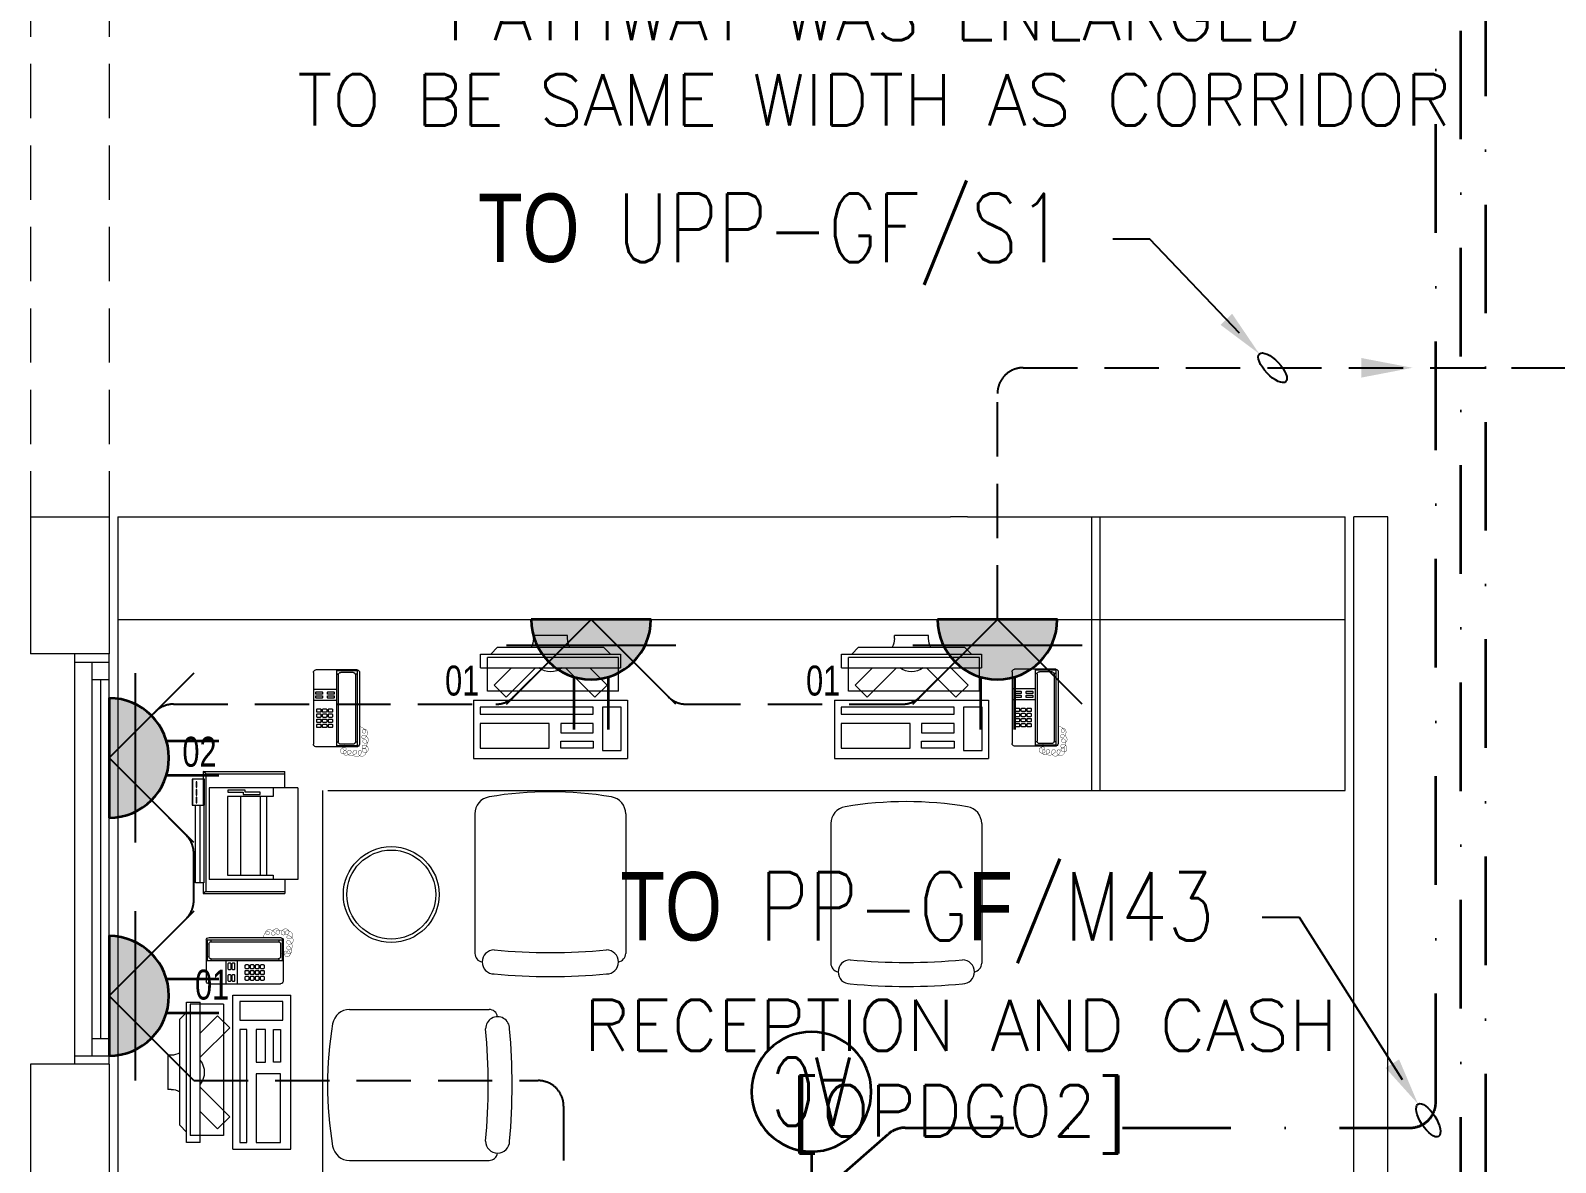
# Model space of a CAD drawing. Header units: inches. Extents: x -12418 to 57169, y -29325 to 19878.
# Drawn here: x 5228 to 9688, y -4634 to -1326 of the extents above; entities that cross this region are included whole.
import ezdxf
from ezdxf import colors
from ezdxf.entities.mleader import LeaderData, LeaderLine
from ezdxf.enums import TextEntityAlignment as Align
from ezdxf.math import Vec2, Vec3

# ---------------------------------------------------------------- set-up
doc = ezdxf.new("R2010")
doc.units = ezdxf.units.IN
doc.header["$LTSCALE"] = 25
doc.header["$MEASUREMENT"] = 0
for name, pattern in [('00-Ground Floor$0$HIDDEN', [9.525, 6.35, -3.175]), ('DASHDOT', [25.4, 12.7, -6.35, 0, -6.35]), ('HIDDEN', [9.525, 6.35, -3.175])]:
    doc.linetypes.add(name, pattern=pattern)
doc.layers.get('0').update_dxf_attribs({"color": 8})
doc.layers.get('Defpoints').update_dxf_attribs({"color": 8})
for name, color, linetype, lineweight in [('00-Ground Floor$0$72_EGR_BASE_TEXT', 252, 'Continuous', 5), ('00-Ground Floor$0$72_EGR_EQP_TAG', 142, 'Continuous', 5), ('00-Ground Floor$0$Aluminum', 251, 'Continuous', 5), ('00-Ground Floor$0$LOADING', 253, 'Continuous', 5), ('00-Ground Floor$0$Proj', 251, 'Continuous', 5), ('00-Ground Floor$0$Walls', 251, 'Continuous', 5), ('E-LITE-CIRC @ 100', 6, 'Continuous', 25), ('E-LITE-CLNG-CNDT', 6, 'DASHDOT', 35), ('E-LITE-EXIT-NUMB', 6, 'Continuous', 25), ('E-POWR-CIRC-NUMB', 6, 'Continuous', 25), ('E-POWR-CLNG-CNDT', 6, 'DASHDOT', 35), ('E-POWR-FLOR-CNDT', 6, 'HIDDEN', 25), ('E-POWR-FLOR-CNDT @ 100', 6, 'HIDDEN', 25), ('E-POWR-WALL @ 100', 4, 'Continuous', 35)]:
    doc.layers.add(name, color=color, linetype=linetype, lineweight=lineweight)
doc.layers.add('E-POWR-IDEN', color=101, linetype='Continuous')
doc.styles.add('00-Ground Floor$0$SIMPLEX', font='SIMPLEX.shx', dxfattribs={"height": 150})
doc.styles.add('00-Ground Floor$0$X3G_ENTITY_257CFD', font='swisscl.ttf', dxfattribs={"height": 200})
doc.styles.add('DC_Simplex', font='SIMPLEX.shx', dxfattribs={"width": 0.7})

# ---------------------------------------------------------------- blocks, each defined once
blk = doc.blocks.new('00-Ground Floor$0$GF21021-P')
for p, q in [((-0.2207, 0.4756), (-0.2207, 0.0675)), ((0.2205, 0.4756), (0.2205, 0.0675))]:
    blk.add_line(p, q)
for centre, radius, start, end in [((-0.0001, -0.5295), 1.0695, 80.3671, 99.6329), ((-0.1707, 0.4756), 0.05, 99.6329, 180), ((0.1705, 0.4756), 0.05, 0, 80.3671), ((-0.1957, 0.0675), 0.025, 180, 261.4721), ((-0.1643, 0.0425), 0.0351, 90, 270), ((0, 1.8467), 1.7767, 264.6946, 275.3053), ((0.1641, 0.0425), 0.0351, 270, 90), ((0.1955, 0.0675), 0.025, 278.5279, 0), ((0, 1.8314), 1.8314, 264.8532, 275.147)]:
    blk.add_arc(centre, radius, start, end)
blk = doc.blocks.new('00-Ground Floor$0$DM20079-P')
at = {"color": 0}
for p, q in [((-0.0616, 0.225), (0.0594, 0.225)), ((-0.0616, 0.225), (-0.0616, 0)), ((-0.0016, 0.225), (-0.0016, 0)), ((-0.0686, 0.217), (-0.0686, 0.008)), ((-0.0616, 0.222), (-0.0016, 0.222)), ((-0.0616, 0.212), (-0.0565, 0.212)), ((-0.0566, 0.2105), (-0.0566, 0.0145)), ((-0.0496, 0.2175), (-0.0136, 0.2175)), ((-0.0068, 0.212), (-0.0016, 0.212)), ((-0.0066, 0.2105), (-0.0066, 0.0145)), ((0.0664, 0.217), (0.0664, 0.008)), ((-0.0016, 0.1675), (0.0664, 0.1675)), ((-0.0016, 0.135), (0.0664, 0.135)), ((-0.0616, 0.013), (-0.0565, 0.013)), ((-0.0616, 0.003), (-0.0016, 0.003)), ((-0.0594, 0), (0.0594, 0)), ((-0.0496, 0.0075), (-0.0136, 0.0075)), ((-0.0068, 0.013), (-0.0016, 0.013))]:
    blk.add_line(p, q, dxfattribs=at)
for points in [[(0.0074, 0.1605, 0.414214), (0.0054, 0.1585), (0.0054, 0.1555, 0.414214), (0.0074, 0.1535), (0.0234, 0.1535, 0.414214), (0.0254, 0.1555), (0.0254, 0.1585, 0.414214), (0.0234, 0.1605)], [(0.0234, 0.142, 0.414214), (0.0254, 0.144), (0.0254, 0.147, 0.414214), (0.0234, 0.149), (0.0074, 0.149, 0.414214), (0.0054, 0.147), (0.0054, 0.144, 0.414214), (0.0074, 0.142)], [(0.0574, 0.1535, 0.414214), (0.0594, 0.1555), (0.0594, 0.1585, 0.414214), (0.0574, 0.1605), (0.0414, 0.1605, 0.414214), (0.0394, 0.1585), (0.0394, 0.1555, 0.414214), (0.0414, 0.1535)], [(0.0574, 0.142, 0.414214), (0.0594, 0.144), (0.0594, 0.147, 0.414214), (0.0574, 0.149), (0.0414, 0.149, 0.414214), (0.0394, 0.147), (0.0394, 0.144, 0.414214), (0.0414, 0.142)], [(0.0104, 0.103, 0.414214), (0.0124, 0.101), (0.0204, 0.101, 0.414214), (0.0224, 0.103), (0.0224, 0.109, 0.414214), (0.0204, 0.111), (0.0124, 0.111, 0.414214), (0.0104, 0.109)], [(0.0104, 0.088, 0.414214), (0.0124, 0.086), (0.0204, 0.086, 0.414214), (0.0224, 0.088), (0.0224, 0.094, 0.414214), (0.0204, 0.096), (0.0124, 0.096, 0.414214), (0.0104, 0.094)], [(0.0274, 0.103, 0.414214), (0.0294, 0.101), (0.0374, 0.101, 0.414214), (0.0394, 0.103), (0.0394, 0.109, 0.414214), (0.0374, 0.111), (0.0294, 0.111, 0.414214), (0.0274, 0.109)], [(0.0274, 0.088, 0.414214), (0.0294, 0.086), (0.0374, 0.086, 0.414214), (0.0394, 0.088), (0.0394, 0.094, 0.414214), (0.0374, 0.096), (0.0294, 0.096, 0.414214), (0.0274, 0.094)], [(0.0444, 0.103, 0.414214), (0.0464, 0.101), (0.0544, 0.101, 0.414214), (0.0564, 0.103), (0.0564, 0.109, 0.414214), (0.0544, 0.111), (0.0464, 0.111, 0.414214), (0.0444, 0.109)], [(0.0444, 0.088, 0.414214), (0.0464, 0.086), (0.0544, 0.086, 0.414214), (0.0564, 0.088), (0.0564, 0.094, 0.414214), (0.0544, 0.096), (0.0464, 0.096, 0.414214), (0.0444, 0.094)], [(0.0104, 0.073, 0.414214), (0.0124, 0.071), (0.0204, 0.071, 0.414214), (0.0224, 0.073), (0.0224, 0.079, 0.414214), (0.0204, 0.081), (0.0124, 0.081, 0.414214), (0.0104, 0.079)], [(0.0104, 0.058, 0.414214), (0.0124, 0.056), (0.0204, 0.056, 0.414214), (0.0224, 0.058), (0.0224, 0.064, 0.414214), (0.0204, 0.066), (0.0124, 0.066, 0.414214), (0.0104, 0.064)], [(0.0274, 0.073, 0.414214), (0.0294, 0.071), (0.0374, 0.071, 0.414214), (0.0394, 0.073), (0.0394, 0.079, 0.414214), (0.0374, 0.081), (0.0294, 0.081, 0.414214), (0.0274, 0.079)], [(0.0274, 0.058, 0.414214), (0.0294, 0.056), (0.0374, 0.056, 0.414214), (0.0394, 0.058), (0.0394, 0.064, 0.414214), (0.0374, 0.066), (0.0294, 0.066, 0.414214), (0.0274, 0.064)], [(0.0444, 0.073, 0.414214), (0.0464, 0.071), (0.0544, 0.071, 0.414214), (0.0564, 0.073), (0.0564, 0.079, 0.414214), (0.0544, 0.081), (0.0464, 0.081, 0.414214), (0.0444, 0.079)], [(0.0444, 0.058, 0.414214), (0.0464, 0.056), (0.0544, 0.056, 0.414214), (0.0564, 0.058), (0.0564, 0.064, 0.414214), (0.0544, 0.066), (0.0464, 0.066, 0.414214), (0.0444, 0.064)]]:
    blk.add_lwpolyline(points, format="xyb", close=True, dxfattribs=at)
at = {"color": 0, "const_width": 0.001}
blk.add_lwpolyline([(-0.0686, 0.059, 0.184574), (-0.0861, 0.0478, 1.44364), (-0.0769, 0.0452, 0.837915), (-0.0907, 0.0465, 0.30536), (-0.0835, 0.0248, 1.584726), (-0.0815, 0.034, 0.253153), (-0.094, 0.0228, 0.874198), (-0.0776, 0.0142, 0.915253), (-0.0897, 0.0168, 0.223821), (-0.0874, -0.0011, 1.703343), (-0.0796, 0.005, 0.588962), (-0.0934, -0.0114, 0.717795), (-0.0769, -0.0108, 0.983104), (-0.0875, -0.0075, 0.326362), (-0.0815, -0.0259, 0.758716), (-0.0657, -0.0134, 0.906186), (-0.0743, -0.016, 0.189488), (-0.067, -0.0272, 0.7948), (-0.0506, -0.0127, 1.223996), (-0.0585, -0.0193, 0.072149), (-0.0473, -0.0259, 0.645886), (-0.0341, -0.0134, 1.366917), (-0.042, -0.0193, 0.078415), (-0.0315, -0.0246, 0.723006), (-0.0229, -0.0127, 1.105484), (-0.0289, -0.018, 0.327892), (-0.017, -0.0193, 0.446638), (-0.0144, -0.0068, 0.327263), (-0.0269, -0.0029, 1.240441), (-0.0229, -0.0094, 0.611307), (-0.0278, 0.0075)], format="xyb", dxfattribs=at)
at = {"color": 0}
for centre, radius, start, end in [((-0.0605, 0.217), 0.00813, 97.9633, 179.6649), ((0.0582, 0.217), 0.00813, 0.3351, 82.0367), ((-0.0496, 0.2105), 0.007, 90, 180), ((-0.0136, 0.2105), 0.007, 0, 90), ((-0.0605, 0.008), 0.00813, 180.3351, 277.9633), ((-0.0496, 0.0145), 0.007, 180, 270), ((-0.0136, 0.0145), 0.007, 270, 0), ((0.0582, 0.008), 0.00813, 277.9633, 359.6649)]:
    blk.add_arc(centre, radius, start, end, dxfattribs=at)
blk = doc.blocks.new('00-Ground Floor$0$ITCWLS1-P')
at = {"layer": '00-Ground Floor$0$LOADING'}
for p, q in [((-0.17, 0.45), (-0.17, 0)), ((-0.17, 0.45), (0, 0.45)), ((0, 0.45), (0, 0)), ((-0.2651, 0.43, 0), (-0.3051, 0.43, 0)), ((-0.3051, 0.43, 0), (-0.3051, 0.02, 0)), ((-0.197, 0.4094), (-0.295, 0.4094)), ((-0.295, 0.0264), (-0.295, 0.4094)), ((-0.2651, 0.43, 0), (-0.2651, 0.02, 0)), ((-0.197, 0.0264), (-0.197, 0.4094)), ((-0.1496, 0.4305), (-0.1291, 0.4305)), ((-0.1291, 0.4305), (-0.1291, 0.4089)), ((-0.3251, 0.38, 0), (-0.3051, 0.4, 0)), ((-0.3251, 0.38, 0), (-0.3251, 0.07, 0)), ((-0.3503, 0.275), (-0.3596, 0.275)), ((-0.3596, 0.175), (-0.3596, 0.275)), ((-0.3503, 0.175), (-0.3596, 0.175)), ((-0.3251, 0.07, 0), (-0.3051, 0.05, 0)), ((-0.3051, 0.02, 0), (-0.2651, 0.02, 0)), ((-0.197, 0.0264), (-0.295, 0.0264)), ((-0.17, 0), (0, 0))]:
    blk.add_line(p, q, dxfattribs=at)
at = {"layer": '00-Ground Floor$0$LOADING', "extrusion": (2.48281e-10, 3.18408e-10, -1)}
for p, q in [((-0.2651, 0.3395), (-0.2144, 0.3902)), ((-0.1791, 0.3548), (-0.2144, 0.3902)), ((-0.2651, 0.2688), (-0.1791, 0.3548))]:
    blk.add_line(p, q, dxfattribs=at)
at = {"layer": '00-Ground Floor$0$LOADING', "extrusion": (2.48281e-10, -3.18408e-10, -1)}
for p, q in [((-0.2651, 0.1812), (-0.1791, 0.0952)), ((-0.2651, 0.1105), (-0.2144, 0.0598)), ((-0.1791, 0.0952), (-0.2144, 0.0598))]:
    blk.add_line(p, q, dxfattribs=at)
at = {"layer": '00-Ground Floor$0$LOADING'}
for points in [[(-0.1291, 0.4089), (-0.1291, 0.1), (-0.1496, 0.1), (-0.1496, 0.4305)], [(-0.1496, 0.1), (-0.1496, 0.1), (-0.1496, 0.1), (-0.1496, 0.1), (-0.1496, 0.1), (-0.1496, 0.1), (-0.1496, 0.1), (-0.1496, 0.1), (-0.1496, 0.1)], [(-0.1496, 0.1), (-0.1496, 0.1), (-0.1496, 0.1), (-0.1496, 0.1), (-0.1496, 0.1), (-0.1496, 0.1), (-0.1496, 0.1), (-0.1496, 0.1), (-0.1496, 0.1), (-0.1496, 0.1), (-0.1496, 0.1), (-0.1496, 0.1), (-0.1496, 0.1), (-0.1496, 0.1), (-0.1496, 0.1), (-0.1496, 0.1), (-0.1496, 0.1), (-0.1496, 0.1)], [(-0.1496, 0.1), (-0.1496, 0.1), (-0.1496, 0.1), (-0.1496, 0.1), (-0.1496, 0.1), (-0.1496, 0.1), (-0.1496, 0.1), (-0.1496, 0.1), (-0.1496, 0.1), (-0.1496, 0.1)], [(-0.1496, 0.1), (-0.1496, 0.1), (-0.1496, 0.1), (-0.1496, 0.1), (-0.1496, 0.1), (-0.1496, 0.1), (-0.1496, 0.1)], [(-0.1496, 0.1), (-0.1496, 0.1), (-0.1496, 0.1), (-0.1496, 0.1), (-0.1496, 0.1), (-0.1496, 0.1), (-0.1496, 0.1), (-0.1496, 0.1), (-0.1496, 0.1), (-0.1496, 0.1)], [(-0.1496, 0.1), (-0.1496, 0.1), (-0.1496, 0.1), (-0.1496, 0.1), (-0.1496, 0.1), (-0.1496, 0.1), (-0.1496, 0.1), (-0.1496, 0.1), (-0.1496, 0.1), (-0.1496, 0.1), (-0.1496, 0.1), (-0.1496, 0.1), (-0.1496, 0.1), (-0.1496, 0.1), (-0.1496, 0.1)], [(-0.1496, 0.1), (-0.1496, 0.1), (-0.1496, 0.1), (-0.1496, 0.1), (-0.1496, 0.1), (-0.1496, 0.1), (-0.1496, 0.1), (-0.1496, 0.1), (-0.1496, 0.1), (-0.1496, 0.1)], [(-0.1496, 0.1), (-0.1496, 0.1), (-0.1496, 0.1), (-0.1496, 0.1), (-0.1496, 0.1), (-0.1496, 0.1), (-0.1496, 0.1), (-0.1496, 0.1), (-0.1496, 0.1), (-0.1496, 0.1)], [(-0.1496, 0.1), (-0.1496, 0.1), (-0.1496, 0.1), (-0.1496, 0.1), (-0.1496, 0.1), (-0.1496, 0.1), (-0.1496, 0.1), (-0.1496, 0.1), (-0.1496, 0.1), (-0.1496, 0.1), (-0.1496, 0.1), (-0.1496, 0.1), (-0.1496, 0.1), (-0.1496, 0.1), (-0.1496, 0.1), (-0.1496, 0.1), (-0.1496, 0.1), (-0.1496, 0.1), (-0.1496, 0.1), (-0.1496, 0.1), (-0.1496, 0.1), (-0.1496, 0.1), (-0.1496, 0.1), (-0.1496, 0.1), (-0.1496, 0.1), (-0.1496, 0.1), (-0.1496, 0.1), (-0.1496, 0.1), (-0.1496, 0.1), (-0.1496, 0.1), (-0.1496, 0.1), (-0.1496, 0.1), (-0.1496, 0.1), (-0.1496, 0.1), (-0.1496, 0.1), (-0.1496, 0.1), (-0.1496, 0.1), (-0.1496, 0.1), (-0.1496, 0.1), (-0.1496, 0.1), (-0.1496, 0.1), (-0.1496, 0.1), (-0.1496, 0.1), (-0.1496, 0.1), (-0.1496, 0.1), (-0.1496, 0.1), (-0.1496, 0.1), (-0.1496, 0.1), (-0.1496, 0.1), (-0.1496, 0.1), (-0.1496, 0.1), (-0.1496, 0.1), (-0.1496, 0.1), (-0.1496, 0.1)], [(-0.1496, 0.1), (-0.1496, 0.1), (-0.1496, 0.1), (-0.1496, 0.1), (-0.1496, 0.1), (-0.1496, 0.1), (-0.1496, 0.1), (-0.1496, 0.1), (-0.1496, 0.1), (-0.1496, 0.1), (-0.1496, 0.1), (-0.1496, 0.1), (-0.1496, 0.1), (-0.1496, 0.1), (-0.1496, 0.1), (-0.1496, 0.1), (-0.1496, 0.1), (-0.1496, 0.1), (-0.1496, 0.1), (-0.1496, 0.1), (-0.1496, 0.1), (-0.1496, 0.1), (-0.1496, 0.1), (-0.1496, 0.1), (-0.1496, 0.1), (-0.1496, 0.1), (-0.1496, 0.1), (-0.1496, 0.1), (-0.1496, 0.1), (-0.1496, 0.1), (-0.1496, 0.1), (-0.1496, 0.1), (-0.1496, 0.1), (-0.1496, 0.1), (-0.1496, 0.1), (-0.1496, 0.1), (-0.1496, 0.1), (-0.1496, 0.1), (-0.1496, 0.1), (-0.1496, 0.1), (-0.1496, 0.1), (-0.1496, 0.1), (-0.1496, 0.1), (-0.1496, 0.1), (-0.1496, 0.1), (-0.1496, 0.1), (-0.1496, 0.1), (-0.1496, 0.1), (-0.1496, 0.1), (-0.1496, 0.1), (-0.1496, 0.1), (-0.1496, 0.1), (-0.1496, 0.1), (-0.1496, 0.1), (-0.1496, 0.1), (-0.1496, 0.1), (-0.1496, 0.1), (-0.1496, 0.1), (-0.1496, 0.1), (-0.1496, 0.1), (-0.1496, 0.1), (-0.1496, 0.1), (-0.1496, 0.1), (-0.1496, 0.1), (-0.1496, 0.1), (-0.1496, 0.1), (-0.1496, 0.1), (-0.1496, 0.1), (-0.1496, 0.1), (-0.1496, 0.1), (-0.1496, 0.1), (-0.1496, 0.1), (-0.1496, 0.1), (-0.1496, 0.1), (-0.1496, 0.1), (-0.1496, 0.1), (-0.1496, 0.1), (-0.1496, 0.1), (-0.1496, 0.1), (-0.1496, 0.1), (-0.1496, 0.1), (-0.1496, 0.1), (-0.1496, 0.1), (-0.1496, 0.1), (-0.1496, 0.1), (-0.1496, 0.1), (-0.1496, 0.1), (-0.1496, 0.1), (-0.1496, 0.1)], [(-0.1496, 0.1), (-0.1496, 0.1), (-0.1496, 0.1), (-0.1496, 0.1), (-0.1496, 0.1), (-0.1496, 0.1), (-0.1496, 0.1), (-0.1496, 0.1), (-0.1496, 0.1), (-0.1496, 0.1), (-0.1496, 0.1), (-0.1496, 0.1)], [(-0.1496, 0.1), (-0.1496, 0.1), (-0.1496, 0.1), (-0.1496, 0.1), (-0.1496, 0.1), (-0.1496, 0.1), (-0.1496, 0.1)], [(-0.1496, 0.1), (-0.1496, 0.1), (-0.1496, 0.1), (-0.1496, 0.1), (-0.1496, 0.1), (-0.1496, 0.1), (-0.1496, 0.1), (-0.1496, 0.1), (-0.1496, 0.1), (-0.1496, 0.1), (-0.1496, 0.1), (-0.1496, 0.1), (-0.1496, 0.1), (-0.1496, 0.1), (-0.1496, 0.1), (-0.1496, 0.1), (-0.1496, 0.1)], [(-0.1496, 0.1), (-0.1496, 0.1), (-0.1496, 0.1), (-0.1496, 0.1), (-0.1496, 0.1), (-0.1496, 0.1), (-0.1496, 0.1), (-0.1496, 0.1), (-0.1496, 0.1), (-0.1496, 0.1), (-0.1496, 0.1), (-0.1496, 0.1), (-0.1496, 0.1), (-0.1496, 0.1), (-0.1496, 0.1), (-0.1496, 0.1), (-0.1496, 0.1), (-0.1496, 0.1), (-0.1496, 0.1), (-0.1496, 0.1), (-0.1496, 0.1), (-0.1496, 0.1), (-0.1496, 0.1), (-0.1496, 0.1), (-0.1496, 0.1), (-0.1496, 0.1), (-0.1496, 0.1), (-0.1496, 0.1), (-0.1496, 0.1), (-0.1496, 0.1), (-0.1496, 0.1), (-0.1496, 0.1), (-0.1496, 0.1), (-0.1496, 0.1), (-0.1496, 0.1), (-0.1496, 0.1), (-0.1496, 0.1), (-0.1496, 0.1), (-0.1496, 0.1), (-0.1496, 0.1), (-0.1496, 0.1), (-0.1496, 0.1), (-0.1496, 0.1), (-0.1496, 0.1), (-0.1496, 0.1), (-0.1496, 0.1), (-0.1496, 0.1), (-0.1496, 0.1), (-0.1496, 0.1), (-0.1496, 0.1), (-0.1496, 0.1), (-0.1496, 0.1), (-0.1496, 0.1), (-0.1496, 0.1), (-0.1496, 0.1), (-0.1496, 0.1), (-0.1496, 0.1), (-0.1496, 0.1), (-0.1496, 0.1), (-0.1496, 0.1), (-0.1496, 0.1), (-0.1496, 0.1), (-0.1496, 0.1), (-0.1496, 0.1), (-0.1496, 0.1), (-0.1496, 0.1), (-0.1496, 0.1), (-0.1496, 0.1), (-0.1496, 0.1), (-0.1496, 0.1), (-0.1496, 0.1), (-0.1496, 0.1), (-0.1496, 0.1), (-0.1496, 0.1), (-0.1496, 0.1), (-0.1496, 0.1), (-0.1496, 0.1), (-0.1496, 0.1), (-0.1496, 0.1), (-0.1496, 0.1), (-0.1496, 0.1), (-0.1496, 0.1), (-0.1496, 0.1), (-0.1496, 0.1), (-0.1496, 0.1), (-0.1496, 0.1), (-0.1496, 0.1), (-0.1496, 0.1), (-0.1496, 0.1), (-0.1496, 0.1), (-0.1496, 0.1), (-0.1496, 0.1), (-0.1496, 0.1), (-0.1496, 0.1), (-0.1496, 0.1), (-0.1496, 0.1), (-0.1496, 0.1), (-0.1496, 0.1), (-0.1496, 0.1), (-0.1496, 0.1), (-0.1496, 0.1), (-0.1496, 0.1), (-0.1496, 0.1), (-0.1496, 0.1), (-0.1496, 0.1), (-0.1496, 0.1), (-0.1496, 0.1), (-0.1496, 0.1), (-0.1496, 0.1), (-0.1496, 0.1), (-0.1496, 0.1)], [(-0.1496, 0.1), (-0.1496, 0.1), (-0.1496, 0.1), (-0.1496, 0.1), (-0.1496, 0.1), (-0.1496, 0.1), (-0.1496, 0.1), (-0.1496, 0.1)]]:
    blk.add_lwpolyline(points, dxfattribs=at)
for points in [[(-0.1019, 0.4305), (-0.0304, 0.4305), (-0.0304, 0.2294), (-0.1019, 0.2294)], [(-0.1019, 0.1954), (-0.0747, 0.1954), (-0.0747, 0.1), (-0.1019, 0.1)], [(-0.0304, 0.1954), (-0.0508, 0.1954), (-0.0508, 0.1), (-0.0304, 0.1)], [(-0.1496, 0.1), (-0.1496, 0.1), (-0.1496, 0.1), (-0.1496, 0.1), (-0.1496, 0.1), (-0.1496, 0.1), (-0.1496, 0.1), (-0.1496, 0.1), (-0.1496, 0.1), (-0.1496, 0.1), (-0.1496, 0.1), (-0.1496, 0.1), (-0.1496, 0.1), (-0.1496, 0.1), (-0.1496, 0.1), (-0.1496, 0.1), (-0.1496, 0.1), (-0.1496, 0.1), (-0.1496, 0.1), (-0.1496, 0.1), (-0.1496, 0.1), (-0.1496, 0.1), (-0.1496, 0.1), (-0.1496, 0.1), (-0.1496, 0.1), (-0.1496, 0.1), (-0.1496, 0.1), (-0.1496, 0.1), (-0.1496, 0.1), (-0.1496, 0.1), (-0.1496, 0.1), (-0.1496, 0.1), (-0.1496, 0.1), (-0.1496, 0.1), (-0.1496, 0.1), (-0.1496, 0.1), (-0.1496, 0.1), (-0.1496, 0.1), (-0.1496, 0.1), (-0.1496, 0.1), (-0.1496, 0.1), (-0.1496, 0.1), (-0.1496, 0.1), (-0.1496, 0.1), (-0.1496, 0.1), (-0.1496, 0.1), (-0.1496, 0.1), (-0.1496, 0.1), (-0.1496, 0.1), (-0.1496, 0.1), (-0.1496, 0.1), (-0.1496, 0.1), (-0.1496, 0.1), (-0.1496, 0.1), (-0.1496, 0.1), (-0.1496, 0.1), (-0.1496, 0.1), (-0.1496, 0.1), (-0.1496, 0.1), (-0.1496, 0.1), (-0.1496, 0.1), (-0.1496, 0.1), (-0.1496, 0.1), (-0.1496, 0.1), (-0.1496, 0.1), (-0.1496, 0.1), (-0.1496, 0.1), (-0.1496, 0.1), (-0.1496, 0.1), (-0.1496, 0.1), (-0.1496, 0.1), (-0.1496, 0.1), (-0.1496, 0.1), (-0.1496, 0.1), (-0.1496, 0.1), (-0.1496, 0.1), (-0.1496, 0.1), (-0.1496, 0.1), (-0.1496, 0.1), (-0.1496, 0.1), (-0.1496, 0.1), (-0.1496, 0.1), (-0.1496, 0.1), (-0.1496, 0.1), (-0.1496, 0.1), (-0.1496, 0.1), (-0.1496, 0.1), (-0.1496, 0.1), (-0.1496, 0.1), (-0.1496, 0.1), (-0.1496, 0.1), (-0.1496, 0.1), (-0.1496, 0.1), (-0.1496, 0.1), (-0.1496, 0.1), (-0.1496, 0.1), (-0.1496, 0.1), (-0.1496, 0.1), (-0.1496, 0.1), (-0.1496, 0.1), (-0.1496, 0.1), (-0.1496, 0.1), (-0.1496, 0.1), (-0.1496, 0.1), (-0.1496, 0.1), (-0.1496, 0.1), (-0.1496, 0.1), (-0.1496, 0.1), (-0.1496, 0.1), (-0.1496, 0.1), (-0.1496, 0.1), (-0.1496, 0.1), (-0.1496, 0.1), (-0.1496, 0.1), (-0.1496, 0.1), (-0.1496, 0.1), (-0.1496, 0.1), (-0.1496, 0.1), (-0.1496, 0.1), (-0.1496, 0.1), (-0.1496, 0.1), (-0.1496, 0.1), (-0.1496, 0.1), (-0.1496, 0.1), (-0.1496, 0.1), (-0.1496, 0.1), (-0.1496, 0.1), (-0.1496, 0.1), (-0.1496, 0.1), (-0.1496, 0.1), (-0.1496, 0.1), (-0.1496, 0.1), (-0.1496, 0.1), (-0.1496, 0.1), (-0.1496, 0.1), (-0.1496, 0.1), (-0.1496, 0.1), (-0.1496, 0.1), (-0.1496, 0.1), (-0.1496, 0.1), (-0.1496, 0.1), (-0.1496, 0.1), (-0.1496, 0.1), (-0.1496, 0.1), (-0.1496, 0.1), (-0.1496, 0.1), (-0.1496, 0.1), (-0.1496, 0.1), (-0.1496, 0.1), (-0.1496, 0.1), (-0.1496, 0.1), (-0.1496, 0.1), (-0.1496, 0.1), (-0.1496, 0.1), (-0.1496, 0.1), (-0.1496, 0.1), (-0.1496, 0.1), (-0.1496, 0.1), (-0.1496, 0.1), (-0.1496, 0.1), (-0.1496, 0.1), (-0.1496, 0.1), (-0.1496, 0.1), (-0.1496, 0.1), (-0.1496, 0.1), (-0.1496, 0.1), (-0.1496, 0.1), (-0.1496, 0.1), (-0.1496, 0.1), (-0.1496, 0.1), (-0.1496, 0.1), (-0.1496, 0.1), (-0.1496, 0.1), (-0.1496, 0.1), (-0.1496, 0.1), (-0.1496, 0.1), (-0.1496, 0.1), (-0.1496, 0.1), (-0.1496, 0.1), (-0.1496, 0.1), (-0.1496, 0.1), (-0.1496, 0.1), (-0.1496, 0.1), (-0.1496, 0.1), (-0.1496, 0.1), (-0.1496, 0.1), (-0.1496, 0.1), (-0.1496, 0.1), (-0.1496, 0.1), (-0.1496, 0.1), (-0.1496, 0.1), (-0.1496, 0.1), (-0.1496, 0.1), (-0.1496, 0.1), (-0.1496, 0.1), (-0.1496, 0.1), (-0.1496, 0.1), (-0.1496, 0.1), (-0.1496, 0.1), (-0.1496, 0.1), (-0.1496, 0.1), (-0.1496, 0.1), (-0.1496, 0.1), (-0.1496, 0.1), (-0.1496, 0.1), (-0.1496, 0.1), (-0.1496, 0.1), (-0.1496, 0.1), (-0.1496, 0.1), (-0.1496, 0.1), (-0.1496, 0.1), (-0.1496, 0.1), (-0.1496, 0.1), (-0.1496, 0.1), (-0.1496, 0.1), (-0.1496, 0.1), (-0.1496, 0.1), (-0.1496, 0.1), (-0.1496, 0.1), (-0.1496, 0.1), (-0.1496, 0.1), (-0.1496, 0.1), (-0.1496, 0.1), (-0.1496, 0.1), (-0.1496, 0.1), (-0.1496, 0.1), (-0.1496, 0.1), (-0.1496, 0.1), (-0.1496, 0.1), (-0.1496, 0.1), (-0.1496, 0.1), (-0.1496, 0.1), (-0.1496, 0.1), (-0.1496, 0.1), (-0.1496, 0.1), (-0.1496, 0.1), (-0.1496, 0.1), (-0.1496, 0.1), (-0.1496, 0.1), (-0.1496, 0.1), (-0.1496, 0.1), (-0.1496, 0.1), (-0.1496, 0.1), (-0.1496, 0.1), (-0.1496, 0.1), (-0.1496, 0.1), (-0.1496, 0.1), (-0.1496, 0.1), (-0.1496, 0.1), (-0.1496, 0.1), (-0.1496, 0.1), (-0.1496, 0.1), (-0.1496, 0.1), (-0.1496, 0.1), (-0.1496, 0.1), (-0.1496, 0.1), (-0.1496, 0.1), (-0.1496, 0.1), (-0.1496, 0.1), (-0.1496, 0.1), (-0.1496, 0.1), (-0.1496, 0.1), (-0.1496, 0.1), (-0.1496, 0.1), (-0.1496, 0.1), (-0.1496, 0.1), (-0.1496, 0.1), (-0.1496, 0.1), (-0.1496, 0.1), (-0.1496, 0.1), (-0.1496, 0.1), (-0.1496, 0.1), (-0.1496, 0.1), (-0.1496, 0.1), (-0.1496, 0.1), (-0.1496, 0.1), (-0.1496, 0.1)], [(-0.1496, 0.1), (-0.1496, 0.1), (-0.1496, 0.1), (-0.1496, 0.1), (-0.1496, 0.1), (-0.1496, 0.1), (-0.1496, 0.1), (-0.1496, 0.1), (-0.1496, 0.1), (-0.1496, 0.1), (-0.1496, 0.1), (-0.1496, 0.1), (-0.1496, 0.1), (-0.1496, 0.1), (-0.1496, 0.1), (-0.1496, 0.1), (-0.1496, 0.1), (-0.1496, 0.1), (-0.1496, 0.1), (-0.1496, 0.1), (-0.1496, 0.1), (-0.1496, 0.1), (-0.1496, 0.1), (-0.1496, 0.1), (-0.1496, 0.1), (-0.1496, 0.1), (-0.1496, 0.1), (-0.1496, 0.1), (-0.1496, 0.1), (-0.1496, 0.1), (-0.1496, 0.1), (-0.1496, 0.1), (-0.1496, 0.1), (-0.1496, 0.1), (-0.1496, 0.1), (-0.1496, 0.1), (-0.1496, 0.1), (-0.1496, 0.1), (-0.1496, 0.1), (-0.1496, 0.1), (-0.1496, 0.1), (-0.1496, 0.1), (-0.1496, 0.1), (-0.1496, 0.1), (-0.1496, 0.1), (-0.1496, 0.1), (-0.1496, 0.1), (-0.1496, 0.1), (-0.1496, 0.1), (-0.1496, 0.1), (-0.1496, 0.1), (-0.1496, 0.1), (-0.1496, 0.1), (-0.1496, 0.1), (-0.1496, 0.1), (-0.1496, 0.1), (-0.1496, 0.1), (-0.1496, 0.1), (-0.1496, 0.1), (-0.1496, 0.1), (-0.1496, 0.1), (-0.1496, 0.1), (-0.1496, 0.1), (-0.1496, 0.1), (-0.1496, 0.1), (-0.1496, 0.1), (-0.1496, 0.1), (-0.1496, 0.1), (-0.1496, 0.1), (-0.1496, 0.1), (-0.1496, 0.1), (-0.1496, 0.1), (-0.1496, 0.1), (-0.1496, 0.1), (-0.1496, 0.1), (-0.1496, 0.1), (-0.1496, 0.1), (-0.1496, 0.1), (-0.1496, 0.1), (-0.1496, 0.1), (-0.1496, 0.1), (-0.1496, 0.1), (-0.1496, 0.1), (-0.1496, 0.1), (-0.1496, 0.1), (-0.1496, 0.1), (-0.1496, 0.1), (-0.1496, 0.1), (-0.1496, 0.1), (-0.1496, 0.1), (-0.1496, 0.1), (-0.1496, 0.1), (-0.1496, 0.1), (-0.1496, 0.1), (-0.1496, 0.1), (-0.1496, 0.1), (-0.1496, 0.1), (-0.1496, 0.1), (-0.1496, 0.1), (-0.1496, 0.1), (-0.1496, 0.1), (-0.1496, 0.1), (-0.1496, 0.1), (-0.1496, 0.1), (-0.1496, 0.1), (-0.1496, 0.1), (-0.1496, 0.1), (-0.1496, 0.1), (-0.1496, 0.1), (-0.1496, 0.1), (-0.1496, 0.1), (-0.1496, 0.1), (-0.1496, 0.1), (-0.1496, 0.1), (-0.1496, 0.1), (-0.1496, 0.1), (-0.1496, 0.1), (-0.1496, 0.1), (-0.1496, 0.1), (-0.1496, 0.1), (-0.1496, 0.1), (-0.1496, 0.1), (-0.1496, 0.1), (-0.1496, 0.1), (-0.1496, 0.1), (-0.1496, 0.1), (-0.1496, 0.1), (-0.1496, 0.1), (-0.1496, 0.1), (-0.1496, 0.1), (-0.1496, 0.1), (-0.1496, 0.1), (-0.1496, 0.1), (-0.1496, 0.1), (-0.1496, 0.1), (-0.1496, 0.1), (-0.1496, 0.1), (-0.1496, 0.1), (-0.1496, 0.1), (-0.1496, 0.1), (-0.1496, 0.1), (-0.1496, 0.1), (-0.1496, 0.1), (-0.1496, 0.1), (-0.1496, 0.1), (-0.1496, 0.1), (-0.1496, 0.1), (-0.1496, 0.1), (-0.1496, 0.1), (-0.1496, 0.1), (-0.1496, 0.1), (-0.1496, 0.1), (-0.1496, 0.1), (-0.1496, 0.1), (-0.1496, 0.1), (-0.1496, 0.1), (-0.1496, 0.1), (-0.1496, 0.1), (-0.1496, 0.1), (-0.1496, 0.1), (-0.1496, 0.1), (-0.1496, 0.1), (-0.1496, 0.1), (-0.1496, 0.1), (-0.1496, 0.1), (-0.1496, 0.1), (-0.1496, 0.1), (-0.1496, 0.1), (-0.1496, 0.1), (-0.1496, 0.1), (-0.1496, 0.1), (-0.1496, 0.1), (-0.1496, 0.1), (-0.1496, 0.1), (-0.1496, 0.1), (-0.1496, 0.1), (-0.1496, 0.1), (-0.1496, 0.1), (-0.1496, 0.1), (-0.1496, 0.1), (-0.1496, 0.1), (-0.1496, 0.1), (-0.1496, 0.1), (-0.1496, 0.1), (-0.1496, 0.1), (-0.1496, 0.1), (-0.1496, 0.1), (-0.1496, 0.1), (-0.1496, 0.1), (-0.1496, 0.1), (-0.1496, 0.1), (-0.1496, 0.1), (-0.1496, 0.1), (-0.1496, 0.1), (-0.1496, 0.1), (-0.1496, 0.1), (-0.1496, 0.1), (-0.1496, 0.1), (-0.1496, 0.1), (-0.1496, 0.1), (-0.1496, 0.1), (-0.1496, 0.1), (-0.1496, 0.1), (-0.1496, 0.1), (-0.1496, 0.1), (-0.1496, 0.1), (-0.1496, 0.1), (-0.1496, 0.1), (-0.1496, 0.1), (-0.1496, 0.1), (-0.1496, 0.1), (-0.1496, 0.1), (-0.1496, 0.1), (-0.1496, 0.1)], [(-0.1496, 0.1), (-0.1496, 0.1), (-0.1496, 0.1), (-0.1496, 0.1), (-0.1496, 0.1), (-0.1496, 0.1), (-0.1496, 0.1), (-0.1496, 0.1), (-0.1496, 0.1), (-0.1496, 0.1), (-0.1496, 0.1), (-0.1496, 0.1), (-0.1496, 0.1), (-0.1496, 0.1), (-0.1496, 0.1), (-0.1496, 0.1), (-0.1496, 0.1), (-0.1496, 0.1), (-0.1496, 0.1), (-0.1496, 0.1), (-0.1496, 0.1), (-0.1496, 0.1), (-0.1496, 0.1), (-0.1496, 0.1), (-0.1496, 0.1), (-0.1496, 0.1), (-0.1496, 0.1), (-0.1496, 0.1), (-0.1496, 0.1), (-0.1496, 0.1), (-0.1496, 0.1), (-0.1496, 0.1), (-0.1496, 0.1), (-0.1496, 0.1), (-0.1496, 0.1), (-0.1496, 0.1), (-0.1496, 0.1), (-0.1496, 0.1), (-0.1496, 0.1), (-0.1496, 0.1), (-0.1496, 0.1), (-0.1496, 0.1), (-0.1496, 0.1), (-0.1496, 0.1), (-0.1496, 0.1), (-0.1496, 0.1), (-0.1496, 0.1), (-0.1496, 0.1), (-0.1496, 0.1), (-0.1496, 0.1), (-0.1496, 0.1), (-0.1496, 0.1), (-0.1496, 0.1), (-0.1496, 0.1), (-0.1496, 0.1), (-0.1496, 0.1), (-0.1496, 0.1), (-0.1496, 0.1), (-0.1496, 0.1), (-0.1496, 0.1), (-0.1496, 0.1), (-0.1496, 0.1), (-0.1496, 0.1), (-0.1496, 0.1), (-0.1496, 0.1), (-0.1496, 0.1), (-0.1496, 0.1), (-0.1496, 0.1), (-0.1496, 0.1), (-0.1496, 0.1), (-0.1496, 0.1), (-0.1496, 0.1), (-0.1496, 0.1), (-0.1496, 0.1), (-0.1496, 0.1), (-0.1496, 0.1), (-0.1496, 0.1), (-0.1496, 0.1), (-0.1496, 0.1), (-0.1496, 0.1), (-0.1496, 0.1), (-0.1496, 0.1), (-0.1496, 0.1), (-0.1496, 0.1), (-0.1496, 0.1), (-0.1496, 0.1), (-0.1496, 0.1), (-0.1496, 0.1), (-0.1496, 0.1), (-0.1496, 0.1), (-0.1496, 0.1), (-0.1496, 0.1), (-0.1496, 0.1), (-0.1496, 0.1), (-0.1496, 0.1), (-0.1496, 0.1), (-0.1496, 0.1), (-0.1496, 0.1), (-0.1496, 0.1), (-0.1496, 0.1), (-0.1496, 0.1), (-0.1496, 0.1), (-0.1496, 0.1), (-0.1496, 0.1), (-0.1496, 0.1), (-0.1496, 0.1), (-0.1496, 0.1), (-0.1496, 0.1), (-0.1496, 0.1), (-0.1496, 0.1), (-0.1496, 0.1), (-0.1496, 0.1), (-0.1496, 0.1), (-0.1496, 0.1), (-0.1496, 0.1), (-0.1496, 0.1), (-0.1496, 0.1), (-0.1496, 0.1), (-0.1496, 0.1), (-0.1496, 0.1), (-0.1496, 0.1), (-0.1496, 0.1), (-0.1496, 0.1), (-0.1496, 0.1), (-0.1496, 0.1), (-0.1496, 0.1), (-0.1496, 0.1), (-0.1496, 0.1), (-0.1496, 0.1), (-0.1496, 0.1), (-0.1496, 0.1), (-0.1496, 0.1), (-0.1496, 0.1), (-0.1496, 0.1), (-0.1496, 0.1), (-0.1496, 0.1), (-0.1496, 0.1), (-0.1496, 0.1), (-0.1496, 0.1), (-0.1496, 0.1), (-0.1496, 0.1), (-0.1496, 0.1), (-0.1496, 0.1), (-0.1496, 0.1), (-0.1496, 0.1), (-0.1496, 0.1), (-0.1496, 0.1), (-0.1496, 0.1), (-0.1496, 0.1), (-0.1496, 0.1), (-0.1496, 0.1), (-0.1496, 0.1), (-0.1496, 0.1), (-0.1496, 0.1), (-0.1496, 0.1), (-0.1496, 0.1), (-0.1496, 0.1), (-0.1496, 0.1), (-0.1496, 0.1), (-0.1496, 0.1), (-0.1496, 0.1), (-0.1496, 0.1), (-0.1496, 0.1), (-0.1496, 0.1), (-0.1496, 0.1), (-0.1496, 0.1), (-0.1496, 0.1), (-0.1496, 0.1), (-0.1496, 0.1), (-0.1496, 0.1), (-0.1496, 0.1), (-0.1496, 0.1), (-0.1496, 0.1), (-0.1496, 0.1), (-0.1496, 0.1), (-0.1496, 0.1), (-0.1496, 0.1), (-0.1496, 0.1), (-0.1496, 0.1), (-0.1496, 0.1), (-0.1496, 0.1), (-0.1496, 0.1), (-0.1496, 0.1), (-0.1496, 0.1), (-0.1496, 0.1), (-0.1496, 0.1), (-0.1496, 0.1), (-0.1496, 0.1), (-0.1496, 0.1), (-0.1496, 0.1), (-0.1496, 0.1), (-0.1496, 0.1), (-0.1496, 0.1), (-0.1496, 0.1), (-0.1496, 0.1), (-0.1496, 0.1), (-0.1496, 0.1), (-0.1496, 0.1), (-0.1496, 0.1), (-0.1496, 0.1), (-0.1496, 0.1), (-0.1496, 0.1), (-0.1496, 0.1), (-0.1496, 0.1), (-0.1496, 0.1), (-0.1496, 0.1), (-0.1496, 0.1), (-0.1496, 0.1), (-0.1496, 0.1), (-0.1496, 0.1), (-0.1496, 0.1), (-0.1496, 0.1), (-0.1496, 0.1), (-0.1496, 0.1), (-0.1496, 0.1), (-0.1496, 0.1), (-0.1496, 0.1), (-0.1496, 0.1), (-0.1496, 0.1)], [(-0.1496, 0.0727), (-0.0236, 0.0727), (-0.0236, 0.0182), (-0.1496, 0.0182)]]:
    blk.add_lwpolyline(points, close=True, dxfattribs=at)
for centre, radius, start, end in [((-0.3503, 0.325), 0.05, 270, 300.3093), ((-0.3089, 0.225), 0.0556, 321.9431, 38.0569), ((-0.3503, 0.125), 0.05, 59.6907, 90)]:
    blk.add_arc(centre, radius, start, end, dxfattribs=at)
blk = doc.blocks.new('00-Ground Floor$0$ITPPLT2C-P')
at = {"color": 0}
for p, q in [((0, 0), (0, -0.2262)), ((0.0252, 0), (0, 0)), ((0.0139, 0), (0.0139, -0.2262)), ((0.0252, 0), (0.0139, 0)), ((0.0229, 0.0318), (0.2618, 0.0318)), ((0.0304, 0.0256), (0.0229, 0.0318)), ((0.0229, 0), (0.0229, 0.0318)), ((0.0252, -0.2262), (0.0252, 0)), ((0.0304, -0.3182), (0.0304, 0.0256)), ((0.0304, 0.0256), (0.2618, 0.0256)), ((0.2618, -0.0096), (0.2618, 0.0318)), ((0.0401, -0.2769), (0.0401, -0.0096)), ((0.3, -0.0096), (0.0401, -0.0096)), ((0.0939, -0.2515), (0.0939, -0.0222)), ((0.0939, -0.0222), (0.2274, -0.0222)), ((0.1321, -0.2515), (0.1321, -0.0222)), ((0.1894, -0.2515), (0.1894, -0.0222)), ((0.2082, -0.2515), (0.2082, -0.0222)), ((0.2274, -0.0222), (0.2274, -0.0096)), ((0.3, -0.2769), (0.3, -0.0096)), ((-0.0091, -0.2262), (0.0267, -0.2262)), ((-0.0091, -0.3023), (-0.0091, -0.2262)), ((-0.0087, -0.2262), (0.0236, -0.2262)), ((-0.0087, -0.3023), (-0.0087, -0.2262)), ((0, -0.2262), (0.0252, -0.2262)), ((0.0023, -0.2495), (0.0023, -0.2334)), ((0.0023, -0.2334), (0.0045, -0.2334)), ((0.0045, -0.2495), (0.0023, -0.2495)), ((0.0023, -0.2721), (0.0023, -0.2562)), ((0.0023, -0.2562), (0.0045, -0.2562)), ((0.0045, -0.2334), (0.0045, -0.2495)), ((0.0045, -0.2562), (0.0045, -0.2721)), ((0.0139, -0.2262), (0.0252, -0.2262)), ((0.0236, -0.2262), (0.0236, -0.3023)), ((0.0267, -0.2262), (0.0267, -0.3023)), ((0.2274, -0.2515), (0.0939, -0.2515)), ((0.0947, -0.2701), (0.0947, -0.2641)), ((0.0947, -0.2641), (0.1395, -0.2641)), ((0.1395, -0.2575), (0.19, -0.2575)), ((0.1395, -0.2641), (0.1395, -0.2575)), ((0.19, -0.2641), (0.1457, -0.2641)), ((0.1457, -0.2641), (0.1457, -0.2701)), ((0.19, -0.2575), (0.19, -0.2641)), ((0.2274, -0.2769), (0.2274, -0.2515)), ((0.0267, -0.3023), (-0.0091, -0.3023)), ((0.0236, -0.3023), (-0.0087, -0.3023)), ((0.0045, -0.2721), (0.0023, -0.2721)), ((0.0023, -0.295), (0.0023, -0.2793)), ((0.0023, -0.2793), (0.0045, -0.2793)), ((0.0045, -0.295), (0.0023, -0.295)), ((0.0045, -0.2793), (0.0045, -0.295)), ((0.0229, -0.3246), (0.0229, -0.3023)), ((0.3, -0.2769), (0.0401, -0.2769)), ((0.1457, -0.2701), (0.0947, -0.2701)), ((0.2618, -0.2769), (0.2618, -0.3246)), ((0.0304, -0.3182), (0.0229, -0.3246)), ((0.0229, -0.3246), (0.2618, -0.3246)), ((0.0304, -0.3182), (0.2618, -0.3182))]:
    blk.add_line(p, q, dxfattribs=at)
blk = doc.blocks.new('00-Ground Floor$0$WM00001-P')
at = {"layer": '00-Ground Floor$0$LOADING'}
for radius in [0.14, 0.13]:
    blk.add_circle((0, 0), radius, dxfattribs=at)
blk = doc.blocks.new('00-Ground Floor')
at = {"layer": '00-Ground Floor$0$Aluminum'}
for p, q in [((5357.9, -4347.4, 0), (5357.9, -3147.4, 0)), ((5457.9, -4347.4, 0), (5457.9, -3147.4, 0)), ((5357.9, -3172.4, 0), (5457.9, -3172.4, 0)), ((5407.9, -4322.4, 0), (5407.9, -3172.4, 0)), ((5407.9, -3222.4, 0), (5457.9, -3222.4, 0)), ((5432.9, -3222.4, 0), (5432.9, -4272.4, 0)), ((5407.9, -4272.4, 0), (5457.9, -4272.4, 0)), ((5357.9, -4322.4, 0), (5457.9, -4322.4, 0))]:
    blk.add_line(p, q, dxfattribs=at)
at = {"layer": '00-Ground Floor$0$LOADING'}
for p, q in [((5482.9, -2747.4, 0), (7918.4, -2747.4, 0)), ((5482.9, -2747.4, 0), (5482.9, -4722.4, 0)), ((7968.4, -2747.4, 0), (7918.4, -2747.4, 0)), ((7968.4, -2747.4, 0), (9072.9, -2747.4, 0)), ((8331.4, -3547.4, 0), (8331.4, -2747.4, 0)), ((8356.4, -3547.4, 0), (8356.4, -2747.4, 0)), ((9072.9, -3547.4, 0), (9072.9, -2747.4, 0)), ((5482.9, -3047.4, 0), (9072.9, -3047.4, 0)), ((6082.9, -4722.4, 0), (6082.9, -3547.4, 0)), ((6097.9, -3547.4, 0), (7918.4, -3547.4, 0)), ((7918.4, -3547.4, 0), (7968.4, -3547.4, 0)), ((7968.4, -3547.4, 0), (9072.9, -3547.4, 0))]:
    blk.add_line(p, q, dxfattribs=at)
at = {"layer": '00-Ground Floor$0$Proj', "linetype": '00-Ground Floor$0$HIDDEN'}
for p, q in [((5227.9, -947.4, 0), (5227.9, -2747.4, 0)), ((5457.9, -947.4, 0), (5457.9, -2747.4, 0))]:
    blk.add_line(p, q, dxfattribs=at)
at = {"layer": '00-Ground Floor$0$Walls'}
for p, q in [((5227.9, -2747.4, 0), (5227.9, -3147.4, 0)), ((5227.9, -2747.4, 0), (5457.9, -2747.4, 0)), ((5457.9, -2747.4, 0), (5457.9, -3147.4, 0)), ((9197.9, -2747.4, 0), (9097.9, -2747.4, 0)), ((9097.9, -4747.4, 0), (9097.9, -2747.4, 0)), ((9197.9, -6447.4, 0), (9197.9, -2747.4, 0)), ((5457.9, -3147.4, 0), (5227.9, -3147.4, 0)), ((5227.9, -4347.4, 0), (5227.9, -5597.4, 0)), ((5457.9, -4347.4, 0), (5227.9, -4347.4, 0)), ((5457.9, -4347.4, 0), (5457.9, -4747.4, 0))]:
    blk.add_line(p, q, dxfattribs=at)
at = {"layer": '00-Ground Floor$0$LOADING', "yscale": 1000, "zscale": 1000}
for name, p, xscale, rotation in [('00-Ground Floor$0$ITCWLS1-P', (6973.9, -3453.5, 0), -1000, 89.99999999246123), ('00-Ground Floor$0$ITCWLS1-P', (8029.6, -3453.5, 0), -1000, 89.99999999246123), ('00-Ground Floor$0$DM20079-P', (6121.6, -3419.4, 0), -1000, 359.9999934716078), ('00-Ground Floor$0$DM20079-P', (8165, -3417.5, 0), -1000, 359.9999934716078), ('00-Ground Floor$0$WM00001-P', (6282.9, -3851.3, 0), 1000, 281.9999999999857), ('00-Ground Floor$0$DM20079-P', (5967, -4045.7, 0), -1000, 89.99999347160777), ('00-Ground Floor$0$ITCWLS1-P', (5989.6, -4145.7, 0), -1000, 179.9999999924613), ('00-Ground Floor$0$GF21021-P', (6636.5, -4407.6, 0), 1000, 89.99999999997209)]:
    blk.add_blockref(name, p, dxfattribs=dict(at, xscale=xscale, rotation=rotation))
at = {"layer": '00-Ground Floor$0$LOADING', "extrusion": (-7.77425e-06, -5.14939e-17, -1), "xscale": 1000, "yscale": 1000, "zscale": 1000, "rotation": 179.9999999996251}
blk.add_blockref('00-Ground Floor$0$ITPPLT2C-P', (-5710, -3816.6, 0), dxfattribs=at)
at = {"layer": '00-Ground Floor$0$LOADING', "xscale": 1000, "yscale": 1000, "zscale": 1000}
for p in [(6748.2, -4090.8, 0), (7789.3, -4119.7, 0)]:
    blk.add_blockref('00-Ground Floor$0$GF21021-P', p, dxfattribs=at)
at = {"layer": '00-Ground Floor$0$72_EGR_BASE_TEXT', "char_height": 150, "attachment_point": 2, "style": '00-Ground Floor$0$SIMPLEX'}
for s, insert in [('PATHWAY WAS ENLARGED\\PTO BE SAME WIDTH AS CORRIDOR', (7695.5, -1204)), ('RECEPTION AND CASH', (7947.9, -4158.5)), ('[OPDG02]', (7943, -4408.2, 0))]:
    blk.add_mtext(s, dxfattribs=dict(at, insert=insert))
at = {"layer": '00-Ground Floor$0$72_EGR_EQP_TAG', "char_height": 87.47, "attachment_point": 2, "style": '00-Ground Floor$0$X3G_ENTITY_257CFD'}
for s, insert in [('01', (6490.4, -3182.2, 0)), ('01', (7546.1, -3182.2, 0)), ('02', (5722.1, -3390.2, 0)), ('01', (5759.1, -4070.7, 0))]:
    blk.add_mtext(s, dxfattribs=dict(at, insert=insert))
blk = doc.blocks.new('*U10')
blk.add_hatch(color=256).paths.add_polyline_path([(0, 0.287), (-1.5, 0), (0, -0.287)])
blk = doc.blocks.new('*U22')
h = blk.add_hatch(color=253)
edge = h.paths.add_edge_path()
edge.add_line((-1.75, 0), (1.75, 0))
edge.add_arc((0, 0), 1.75, 180, 360, ccw=False)
for p, q in [((-0.5, -1.677), (-0.5, -3.211)), ((0.5, -1.677), (0.5, -3.211))]:
    blk.add_line(p, q)
blk.add_lwpolyline([(-1.75, 0, 1), (1.75, 0)], format="xyb", close=True)
at = {"layer": 'Defpoints'}
for p, q in [((-2.475, -2.475), (0, 0)), ((2.475, -2.475), (0, 0)), ((2.475, -0.758), (-2.475, -0.758))]:
    blk.add_line(p, q, dxfattribs=at)
at = {"layer": 'E-LITE-EXIT-NUMB', "style": 'DC_Simplex', "width": 0.7, "flags": 8}
blk.add_attdef('TYPE', text='', height=2, rotation=360, dxfattribs=at).set_placement((-2.682, 5.238), align=Align.RIGHT)
blk.add_attdef('CIRCUIT', (2.682, 5.238), '', height=2, rotation=360, dxfattribs=at)
blk = doc.blocks.new('ARR0W')
at = {"color": 45}
blk.add_ellipse((0, 0), major_axis=(0.4, 0), ratio=0.4, dxfattribs=at)
at = {"color": 45, "ltscale": 0.5}
blk.add_solid([(-1.4, 0.167), (-0.4, 0), (-1.4, -0.167)], dxfattribs=at)
blk = doc.blocks.new('*U34')
for p, q in [((-1, 0), (1, 0)), ((0, -1.45), (0, 0))]:
    blk.add_line(p, q)
blk.add_circle((0, -3.2), 1.75)
at = {"layer": 'E-POWR-CIRC-NUMB', "style": 'DC_Simplex', "width": 0.7, "flags": 8}
blk.add_attdef('CIRCUIT', (3.364, 5.671), '', height=2, rotation=360, dxfattribs=at)
at = {"layer": 'E-POWR-IDEN', "style": 'DC_Simplex', "width": 0.7, "flags": 8}
blk.add_attdef('TYPE', text='', height=2, rotation=180, dxfattribs=at).set_placement((0, -3.2), align=Align.MIDDLE_CENTER)

msp = doc.modelspace()

# ---------------------------------------------------------------- linework, layer by layer
at = {"layer": 'E-POWR-CLNG-CNDT', "elevation": 0}
for points in [[(7511.9, -4747.4), (7736.7, -4551.3, -0.181337), (7786, -4532.8), (9263, -4532.8, 0.414214), (9338, -4457.8), (9338, -1200)], [(8952.9, -7904.5), (9391.7, -7409.7, 0.18339), (9410.6, -7359.9), (9410.6, -1200)]]:
    msp.add_lwpolyline(points, format="xyb", dxfattribs=at)
at = {"layer": 'E-POWR-CLNG-CNDT'}
msp.add_lwpolyline([(9483.3, -1200), (9483.3, -10725, -0.414214), (9408.3, -10800), (8842.1, -10800, 0.058023), (8824.8, -10802), (8461.5, -10887.8)], format="xyb", dxfattribs=at)
at = {"layer": 'E-POWR-FLOR-CNDT', "elevation": 0}
for points in [[(8055.8, -3047.4), (8055.8, -2386.8, -0.414214), (8130.8, -2311.8), (19019.8, -2311.8, -0.414214), (19094.8, -2386.8), (19094.8, -3488.9, 0.367712), (19157.8, -3562.9), (19849.5, -3675.5)], [(5581.7, -3328.3), (5593.1, -3316.9, -0.198912), (5646.1, -3294.9), (6588.9, -3294.9, 0.198912), (6641.9, -3272.9), (6743.7, -3171.2)], [(6991.2, -3171.2), (7092.9, -3272.9, 0.198912), (7146, -3294.9), (7777.2, -3294.9, 0.198912), (7830.3, -3272.9), (7932, -3171.2)], [(5581.7, -4023.7), (5683.4, -3921.9, 0.198912), (5705.4, -3868.9), (5705.4, -3730.6, 0.198912), (5683.4, -3677.6), (5581.7, -3575.8)], [(5581.7, -4271.2), (5705.4, -4394.9), (6712.2, -4394.9, -0.414214), (6787.2, -4469.9), (6787.2, -9755), (6925.9, -9893.7)]]:
    msp.add_lwpolyline(points, format="xyb", dxfattribs=at)

# ---------------------------------------------------------------- block references
at = {"layer": 'E-LITE-CLNG-CNDT'}
msp.add_blockref('00-Ground Floor', (0, 0), dxfattribs=at)
at = {"layer": 'E-POWR-FLOR-CNDT @ 100', "xscale": 100, "yscale": 100, "zscale": 100, "rotation": 180}
msp.add_blockref('*U10', (9119.7, -2311.8, 0), dxfattribs=at)
at = {"layer": 'E-POWR-WALL @ 100', "xscale": 100, "yscale": 100, "zscale": 100}
for p in [(6867.4, -3047.4, 0), (8055.8, -3047.4, 0)]:
    msp.add_blockref('*U22', p, dxfattribs=at)
at = {"layer": 'E-POWR-WALL @ 100', "xscale": 100, "yscale": 100, "zscale": 100, "rotation": 90.00000000000001}
for p in [(5457.9, -3452, 0), (5457.9, -4147.4, 0)]:
    msp.add_blockref('*U22', p, dxfattribs=at)
at = {"layer": 'E-POWR-WALL @ 100'}
ref = msp.add_blockref('*U34', (7511.9, -4747.4, 0), dxfattribs=dict(at, xscale=-100, yscale=100, zscale=100, rotation=180))
ref.add_attrib('TYPE', 'AC', dxfattribs={"layer": 'E-POWR-IDEN', "height": 200, "rotation": 180, "style": 'DC_Simplex', "width": 0.7, "flags": 8}).set_placement((7511.9, -4427.4, 0), align=Align.MIDDLE_CENTER)

# ---------------------------------------------------------------- leaders
at = {"layer": 'E-LITE-CIRC @ 100'}
ml = msp.add_multileader_mtext('Standard', dxfattribs=at)
ml.set_content('{\\Fdc_el_romans|c0;\\W0.8;TO\\Fromans|c0; \\Fsimplex|c0;UPP-GF/S1}', color=256, style='DC_Simplex')
ml.set_leader_properties()
ml.set_arrow_properties(name='ARR0W')
ml.build(insert=Vec2(0, 0))
ml.multileader.update_dxf_attribs({"dogleg_length": 200, "arrow_head_size": 140, "scale": 100})
ctx = ml.context
ctx.base_point, ctx.scale, ctx.char_height, ctx.arrow_head_size, ctx.landing_gap_size, ctx.plane_origin, ctx.plane_x_axis, ctx.plane_y_axis = Vec3(6307.3, -1936), 100, 200, 140, 140, Vec3(23523.9, -10220.4), Vec3(1, 0.000001, 0), Vec3(-0.000001, 1, 0)
ctx.text_align_type = 2
notes = []
notes.append((ctx, [(1, (1, 1, 0), (8501.8, -1936), (-1, -0.000001, 0), 108.8, [(0, [(8860.6, -2311.8)], 0, [])])]))
ctx.mtext.insert, ctx.mtext.text_direction, ctx.mtext.rotation, ctx.mtext.alignment, ctx.mtext.flow_direction = Vec3(8253, -1802.7), Vec3(1, 0.000001, 0), 0.000001, 3, 5
ml = msp.add_multileader_mtext('Standard', dxfattribs=at)
ml.set_content('{\\Fdc_el_romans|c0;\\W0.8;TO\\Fromans|c0; \\Fsimplex|c0;PP-G\\Fdc_el_romans|c0;F\\Fsimplex|c0;/M43}', color=256, style='DC_Simplex')
ml.set_leader_properties()
ml.set_arrow_properties(name='ARR0W')
ml.build(insert=Vec2(0, 0))
ml.multileader.update_dxf_attribs({"dogleg_length": 200, "arrow_head_size": 140, "scale": 100})
ctx = ml.context
ctx.base_point, ctx.scale, ctx.char_height, ctx.arrow_head_size, ctx.landing_gap_size, ctx.plane_origin, ctx.plane_x_axis, ctx.plane_y_axis = Vec3(6660.9, -3918.8, 0), 100, 200, 140, 140, Vec3(15352.8, 991.8, 0), Vec3(1, -0.000001, 0), Vec3(0.000001, 1, 0)
ctx.text_align_type = 2
notes.append((ctx, [(1, (1, 1, 0), (8939.2, -3918.8, 0), (-1, 0.000001, 0), 108.8, [(0, [(9316, -4510.8, 0)], 0, [])])]))
ctx.mtext.insert, ctx.mtext.text_direction, ctx.mtext.rotation, ctx.mtext.alignment, ctx.mtext.flow_direction = Vec3(8690.5, -3785.4, 0), Vec3(1, -0.000001, 0), 6.283185, 3, 5
for ctx, leaders in notes:
    for number, flags, end, landing, length, lines in leaders:
        leader = LeaderData()
        leader.index, (leader.has_last_leader_line, leader.has_dogleg_vector, leader.attachment_direction) = number, flags
        leader.last_leader_point, leader.dogleg_vector, leader.dogleg_length = Vec3(end), Vec3(landing), length
        for number, points, colour, breaks in lines:
            line = LeaderLine()
            line.index, line.vertices, line.color, line.breaks = number, Vec3.list(points), colors.encode_raw_color(colour), breaks
            leader.lines.append(line)
        ctx.leaders.append(leader)

doc.saveas('drawing.dxf')
